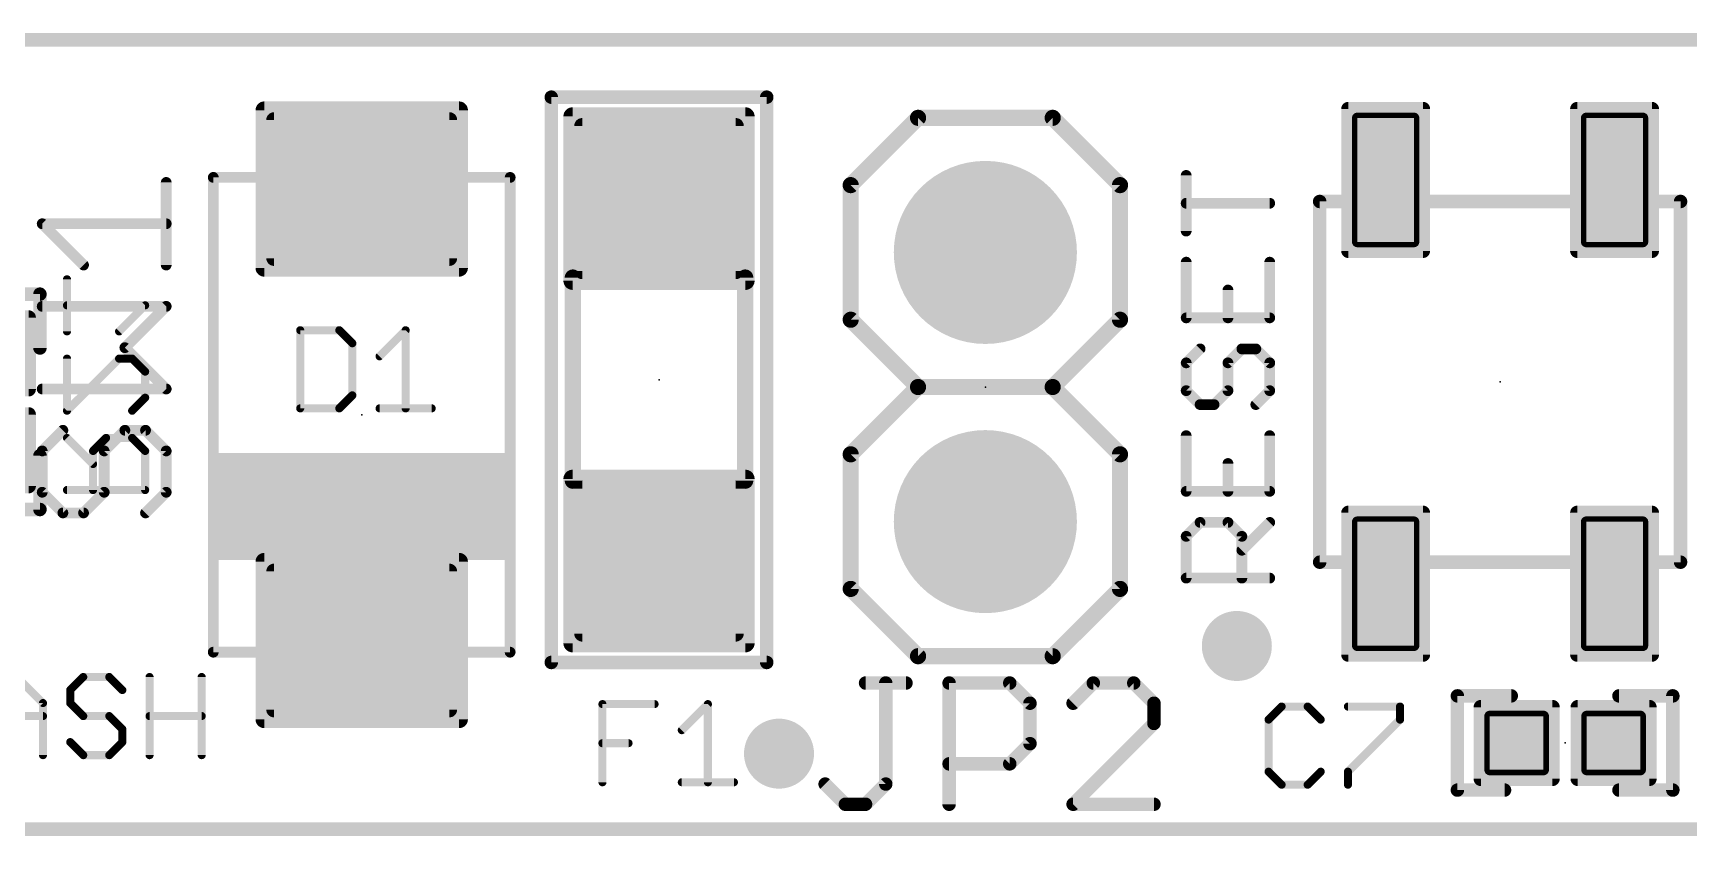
# Model space of a CAD drawing. Extents: x -35.6 to 35.6, y -20.1 to 20.1.
# Drawn here: x -15.3 to 0.32, y 7.89 to 15.46 of the extents above; entities that cross this region are included whole.
import ezdxf

# ---------------------------------------------------------------- set-up
doc = ezdxf.new("R2010")
doc.units = 0
for name, color, linetype in [('17', 82, 'CONTINUOUS'), ('18', 82, 'CONTINUOUS'), ('20', 7, 'CONTINUOUS'), ('21', 253, 'CONTINUOUS'), ('22', 253, 'CONTINUOUS'), ('23', 7, 'CONTINUOUS'), ('25', 253, 'CONTINUOUS'), ('26', 253, 'CONTINUOUS'), ('29', 253, 'CONTINUOUS'), ('30', 253, 'CONTINUOUS'), ('31', 253, 'CONTINUOUS'), ('51', 253, 'CONTINUOUS')]:
    doc.layers.add(name, color=color, linetype=linetype)

# ---------------------------------------------------------------- blocks, each defined once
blk = doc.blocks.new('RECT130048X130048R17')
at = {"const_width": 0.0691}
blk.add_lwpolyline([(0.3719, -0.3373), (0.3719, 0.3373, 0.4142), (0.3373, 0.3719), (-0.3373, 0.3719, 0.4142), (-0.3719, 0.3373), (-0.3719, -0.3373, 0.4142), (-0.3373, -0.3719), (0.3373, -0.3719, 0.4142)], format="xyb", close=True, dxfattribs=at)
blk.add_solid([(-0.3546, -0.3546), (0.3546, -0.3546), (-0.3546, 0.3546), (0.3546, 0.3546)])
blk = doc.blocks.new('RECT97536X97536R17')
at = {"const_width": 0.0518}
blk.add_lwpolyline([(0.2789, -0.253), (0.2789, 0.253, 0.4142), (0.253, 0.2789), (-0.253, 0.2789, 0.4142), (-0.2789, 0.253), (-0.2789, -0.253, 0.4142), (-0.253, -0.2789), (0.253, -0.2789, 0.4142)], format="xyb", close=True, dxfattribs=at)
blk.add_solid([(-0.2659, -0.2659), (0.2659, -0.2659), (-0.2659, 0.2659), (0.2659, 0.2659)])
blk = doc.blocks.new('RECT')
blk.add_solid([(-0.5, -0.5), (0.5, -0.5), (-0.5, 0.5), (0.5, 0.5)])
blk = doc.blocks.new('RECT264512X320512R10')
at = {"const_width": 0.0827}
blk.add_lwpolyline([(0.7853, -0.9189), (0.7853, 0.9189, 0.4142), (0.7439, 0.9603), (-0.7439, 0.9603, 0.4142), (-0.7853, 0.9189), (-0.7853, -0.9189, 0.4142), (-0.7439, -0.9603), (0.7439, -0.9603, 0.4142)], format="xyb", close=True, dxfattribs=at)
blk.add_solid([(-0.7646, -0.9396), (0.7646, -0.9396), (-0.7646, 0.9396), (0.7646, 0.9396)])
blk = doc.blocks.new('RECT232000X288000R10')
at = {"const_width": 0.0725}
blk.add_lwpolyline([(0.6888, -0.8275), (0.6888, 0.8275, 0.4142), (0.6525, 0.8638), (-0.6525, 0.8638, 0.4142), (-0.6888, 0.8275), (-0.6888, -0.8275, 0.4142), (-0.6525, -0.8638), (0.6525, -0.8638, 0.4142)], format="xyb", close=True, dxfattribs=at)
blk.add_solid([(-0.6706, -0.8456), (0.6706, -0.8456), (-0.6706, 0.8456), (0.6706, 0.8456)])
blk = doc.blocks.new('RECT275712X288512R10')
at = {"const_width": 0.0862}
blk.add_lwpolyline([(0.8185, -0.8154), (0.8185, 0.8154, 0.4142), (0.7754, 0.8585), (-0.7754, 0.8585, 0.4142), (-0.8185, 0.8154), (-0.8185, -0.8154, 0.4142), (-0.7754, -0.8585), (0.7754, -0.8585, 0.4142)], format="xyb", close=True, dxfattribs=at)
blk.add_solid([(-0.797, -0.837), (0.797, -0.837), (-0.797, 0.837), (0.797, 0.837)])
blk = doc.blocks.new('RECT243200X256000R10')
at = {"const_width": 0.076}
blk.add_lwpolyline([(0.722, -0.724), (0.722, 0.724, 0.4142), (0.684, 0.762), (-0.684, 0.762, 0.4142), (-0.722, 0.724), (-0.722, -0.724, 0.4142), (-0.684, -0.762), (0.684, -0.762, 0.4142)], format="xyb", close=True, dxfattribs=at)
blk.add_solid([(-0.703, -0.743), (0.703, -0.743), (-0.703, 0.743), (0.703, 0.743)])
blk = doc.blocks.new('ROUNDP')
at = {"const_width": 0.5}
blk.add_lwpolyline([(0, -0.25, 1), (0, 0.25, 1), (0, -0.25)], format="xyb", dxfattribs=at)
blk = doc.blocks.new('RECT235712X134112R16')
at = {"const_width": 0.067}
blk.add_lwpolyline([(0.7031, -0.352), (0.7031, 0.352, 0.4142), (0.6695, 0.3856), (-0.6695, 0.3856, 0.4142), (-0.7031, 0.352), (-0.7031, -0.352, 0.4142), (-0.6695, -0.3856), (0.6695, -0.3856, 0.4142)], format="xyb", close=True, dxfattribs=at)
blk.add_solid([(-0.6863, -0.3688), (0.6863, -0.3688), (-0.6863, 0.3688), (0.6863, 0.3688)])
blk = doc.blocks.new('RECT203200X101600R16')
at = {"const_width": 0.0508}
blk.add_lwpolyline([(0.6096, -0.2667), (0.6096, 0.2667, 0.4142), (0.5842, 0.2921), (-0.5842, 0.2921, 0.4142), (-0.6096, 0.2667), (-0.6096, -0.2667, 0.4142), (-0.5842, -0.2921), (0.5842, -0.2921, 0.4142)], format="xyb", close=True, dxfattribs=at)
blk.add_solid([(-0.5969, -0.2794), (0.5969, -0.2794), (-0.5969, 0.2794), (0.5969, 0.2794)])
blk = doc.blocks.new('ROUNDV')
at = {"const_width": 0.5}
blk.add_lwpolyline([(0, -0.25, 1), (0, 0.25, 1), (0, -0.25)], format="xyb", dxfattribs=at)

msp = doc.modelspace()

# ---------------------------------------------------------------- linework, layer by layer
at = {"layer": '20', "const_width": 0.127}
msp.add_lwpolyline([(-27, 15.4), (27, 15.4)], dxfattribs=at)
at = {"layer": '21'}
for points, const_width in [([(-10.3822, 14.859, 1), (-10.4458, 14.859)], 0.0635), ([(-10.414, 14.8908, 1), (-10.414, 14.8272)], 0.0635), ([(-8.3502, 14.859, 1), (-8.4138, 14.859)], 0.0635), ([(-8.382, 14.8272, 1), (-8.382, 14.8908)], 0.0635), ([(-6.955, 14.7021, 1), (-6.955, 14.6259)], 0.0762), ([(-6.9281, 14.6371, 1), (-6.9819, 14.6909)], 0.0762), ([(-5.6581, 14.6909, 1), (-5.7119, 14.6371)], 0.0762), ([(-5.685, 14.6259, 1), (-5.685, 14.7021)], 0.0762), ([(-13.602, 14.1274, 1), (-13.602, 14.0766)], 0.0508), ([(-13.5766, 14.102, 1), (-13.6274, 14.102)], 0.0508), ([(-10.7766, 14.102, 1), (-10.8274, 14.102)], 0.0508), ([(-10.802, 14.0766, 1), (-10.802, 14.1274)], 0.0508), ([(-7.5519, 14.029, 1), (-7.6281, 14.029)], 0.0762), ([(-7.6169, 14.0559, 1), (-7.5631, 14.0021)], 0.0762), ([(-5.0119, 14.029, 1), (-5.0881, 14.029)], 0.0762), ([(-5.0769, 14.0021, 1), (-5.0231, 14.0559)], 0.0762), ([(-3.1351, 13.8748, 1), (-3.1987, 13.8748)], 0.0635), ([(-3.1669, 13.9066, 1), (-3.1669, 13.843)], 0.0635), ([(0.2685, 13.8748, 1), (0.205, 13.8748)], 0.0635), ([(0.2367, 13.843, 1), (0.2367, 13.9066)], 0.0635), ([(-7.5631, 12.7859, 1), (-7.6169, 12.7321)], 0.0762), ([(-5.0231, 12.7321, 1), (-5.0769, 12.7859)], 0.0762), ([(-7.6281, 12.759, 1), (-7.5519, 12.759)], 0.0762), ([(-5.0881, 12.759, 1), (-5.0119, 12.759)], 0.0762), ([(-6.955, 12.1621, 1), (-6.955, 12.0859)], 0.0762), ([(-6.9281, 12.0971, 1), (-6.9819, 12.1509)], 0.0762), ([(-6.9819, 12.0971, 1), (-6.9281, 12.1509)], 0.0762), ([(-5.6581, 12.1509, 1), (-5.7119, 12.0971)], 0.0762), ([(-5.7119, 12.1509, 1), (-5.6581, 12.0971)], 0.0762), ([(-5.685, 12.0859, 1), (-5.685, 12.1621)], 0.0762), ([(-7.5519, 11.489, 1), (-7.6281, 11.489)], 0.0762), ([(-5.0119, 11.489, 1), (-5.0881, 11.489)], 0.0762), ([(-7.6169, 11.5159, 1), (-7.5631, 11.4621)], 0.0762), ([(-5.0769, 11.4621, 1), (-5.0231, 11.5159)], 0.0762), ([(-3.1669, 10.503, 1), (-3.1669, 10.4394)], 0.0635), ([(-3.1987, 10.4712, 1), (-3.1351, 10.4712)], 0.0635), ([(0.205, 10.4712, 1), (0.2685, 10.4712)], 0.0635), ([(0.2367, 10.4394, 1), (0.2367, 10.503)], 0.0635), ([(-7.6281, 10.219, 1), (-7.5519, 10.219)], 0.0762), ([(-7.5631, 10.2459, 1), (-7.6169, 10.1921)], 0.0762), ([(-5.0881, 10.219, 1), (-5.0119, 10.219)], 0.0762), ([(-5.0231, 10.1921, 1), (-5.0769, 10.2459)], 0.0762), ([(-13.602, 9.6474, 1), (-13.602, 9.5966)], 0.0508), ([(-13.6274, 9.622, 1), (-13.5766, 9.622)], 0.0508), ([(-10.8274, 9.622, 1), (-10.7766, 9.622)], 0.0508), ([(-10.802, 9.5966, 1), (-10.802, 9.6474)], 0.0508), ([(-10.414, 9.5568, 1), (-10.414, 9.4932)], 0.0635), ([(-10.4458, 9.525, 1), (-10.3822, 9.525)], 0.0635), ([(-8.4138, 9.525, 1), (-8.3502, 9.525)], 0.0635), ([(-8.382, 9.4932, 1), (-8.382, 9.5568)], 0.0635), ([(-6.955, 9.6221, 1), (-6.955, 9.5459)], 0.0762), ([(-6.9819, 9.5571, 1), (-6.9281, 9.6109)], 0.0762), ([(-5.7119, 9.6109, 1), (-5.6581, 9.5571)], 0.0762), ([(-5.685, 9.5459, 1), (-5.685, 9.6221)], 0.0762), ([(-14.8284, 9.4067, 1), (-14.8284, 9.3686)], 0.0381), ([(-14.8149, 9.3742, 1), (-14.8419, 9.4011)], 0.0381), ([(-14.5692, 9.4011, 1), (-14.5961, 9.3742)], 0.0381), ([(-14.5826, 9.3686, 1), (-14.5826, 9.4067)], 0.0381), ([(-14.1838, 9.3876, 1), (-14.2219, 9.3876)], 0.0381), ([(-13.6923, 9.3876, 1), (-13.7304, 9.3876)], 0.0381), ([(-14.9322, 9.2648, 1), (-14.9703, 9.2648)], 0.0381), ([(-14.9647, 9.2782, 1), (-14.9378, 9.2513)], 0.0381), ([(-14.4732, 9.2513, 1), (-14.4463, 9.2782)], 0.0381), ([(-1.868, 9.2415, 1), (-1.868, 9.1779)], 0.0635), ([(-1.8363, 9.2097, 1), (-1.8998, 9.2097)], 0.0635), ([(-1.36, 9.1779, 1), (-1.36, 9.2415)], 0.0635), ([(-0.344, 9.2415, 1), (-0.344, 9.1779)], 0.0635), ([(0.1958, 9.2097, 1), (0.1323, 9.2097)], 0.0635), ([(0.164, 9.1779, 1), (0.164, 9.2415)], 0.0635), ([(-15.1891, 9.1419, 1), (-15.2272, 9.1419)], 0.0381), ([(-15.2217, 9.1284, 1), (-15.1947, 9.1554)], 0.0381), ([(-14.9378, 9.1554, 1), (-14.9647, 9.1284)], 0.0381), ([(-14.9703, 9.1419, 1), (-14.9322, 9.1419)], 0.0381), ([(-15.2082, 9, 1), (-15.2082, 9.0381)], 0.0381), ([(-14.8284, 9.0381, 1), (-14.8284, 9)], 0.0381), ([(-14.8419, 9.0055, 1), (-14.8149, 9.0325)], 0.0381), ([(-14.5692, 9.0325, 1), (-14.5961, 9.0055)], 0.0381), ([(-14.5826, 9, 1), (-14.5826, 9.0381)], 0.0381), ([(-14.4407, 8.8961, 1), (-14.4788, 8.8961)], 0.0381), ([(-14.4732, 8.8827, 1), (-14.4463, 8.9096)], 0.0381), ([(-14.2028, 9.0381, 1), (-14.2028, 9)], 0.0381), ([(-13.7114, 9, 1), (-13.7114, 9.0381)], 0.0381), ([(-14.9378, 8.7867, 1), (-14.9647, 8.7598)], 0.0381), ([(-14.4788, 8.7733, 1), (-14.4407, 8.7733)], 0.0381), ([(-14.4463, 8.7598, 1), (-14.4732, 8.7867)], 0.0381), ([(-15.2272, 8.6504, 1), (-15.1891, 8.6504)], 0.0381), ([(-14.8284, 8.6695, 1), (-14.8284, 8.6314)], 0.0381), ([(-14.8419, 8.6369, 1), (-14.8149, 8.6639)], 0.0381), ([(-14.5961, 8.6639, 1), (-14.5692, 8.6369)], 0.0381), ([(-14.5826, 8.6314, 1), (-14.5826, 8.6695)], 0.0381), ([(-14.2219, 8.6504, 1), (-14.1838, 8.6504)], 0.0381), ([(-13.7304, 8.6504, 1), (-13.6923, 8.6504)], 0.0381), ([(-1.868, 8.3525, 1), (-1.868, 8.2889)], 0.0635), ([(-1.8998, 8.3207, 1), (-1.8363, 8.3207)], 0.0635), ([(-1.4235, 8.2889, 1), (-1.4235, 8.3525)], 0.0635), ([(-0.344, 8.3525, 1), (-0.344, 8.2889)], 0.0635), ([(0.1323, 8.3207, 1), (0.1958, 8.3207)], 0.0635), ([(0.164, 8.2889, 1), (0.164, 8.3525)], 0.0635)]:
    msp.add_lwpolyline(points, format="xyb", dxfattribs=dict(at, const_width=const_width))
for points, const_width in [([(-10.414, 9.525), (-10.414, 14.859)], 0.127), ([(-10.414, 14.859), (-8.382, 14.859)], 0.127), ([(-8.382, 14.859), (-8.382, 9.525)], 0.127), ([(-6.955, 14.664), (-7.59, 14.029)], 0.1524), ([(-5.685, 14.664), (-6.955, 14.664)], 0.1524), ([(-5.05, 14.029), (-5.685, 14.664)], 0.1524), ([(-13.602, 14.102), (-10.802, 14.102)], 0.1016), ([(-13.602, 9.622), (-13.602, 14.102)], 0.1016), ([(-10.802, 14.102), (-10.802, 9.622)], 0.1016), ([(-7.59, 12.759), (-7.59, 14.029)], 0.1524), ([(-5.05, 14.029), (-5.05, 12.759)], 0.1524), ([(-3.1669, 10.4712), (-3.1669, 13.8748)], 0.127), ([(-3.1669, 13.8748), (0.2367, 13.8748)], 0.127), ([(0.2367, 13.8748), (0.2367, 10.4712)], 0.127), ([(-6.955, 12.124), (-7.59, 12.759)], 0.1524), ([(-5.05, 12.759), (-5.685, 12.124)], 0.1524), ([(-7.59, 11.489), (-6.955, 12.124)], 0.1524), ([(-5.685, 12.124), (-6.955, 12.124)], 0.1524), ([(-5.685, 12.124), (-5.05, 11.489)], 0.1524), ([(-7.59, 10.219), (-7.59, 11.489)], 0.1524), ([(-5.05, 11.489), (-5.05, 10.219)], 0.1524), ([(0.2367, 10.4712), (-3.1669, 10.4712)], 0.127), ([(-6.955, 9.584), (-7.59, 10.219)], 0.1524), ([(-5.05, 10.219), (-5.685, 9.584)], 0.1524), ([(-10.802, 9.622), (-13.602, 9.622)], 0.1016), ([(-8.382, 9.525), (-10.414, 9.525)], 0.127), ([(-5.685, 9.584), (-6.955, 9.584)], 0.1524), ([(-15.4539, 9.3876), (-15.2082, 9.1419)], 0.0762), ([(-14.8284, 9.3876), (-14.9513, 9.2648)], 0.0762), ([(-14.5826, 9.3876), (-14.8284, 9.3876)], 0.0762), ([(-14.4598, 9.2648), (-14.5826, 9.3876)], 0.0762), ([(-14.2028, 8.6504), (-14.2028, 9.3876)], 0.0762), ([(-13.7114, 9.3876), (-13.7114, 8.6504)], 0.0762), ([(-14.9513, 9.2648), (-14.9513, 9.1419)], 0.0762), ([(-1.36, 9.2097), (-1.868, 9.2097)], 0.127), ([(-1.868, 9.2097), (-1.868, 8.3207)], 0.127), ([(-0.344, 9.2097), (0.164, 9.2097)], 0.127), ([(0.164, 9.2097), (0.164, 8.3207)], 0.127), ([(-15.2082, 9.1419), (-15.2082, 8.6504)], 0.0762), ([(-14.9513, 9.1419), (-14.8284, 9.019)], 0.0762), ([(-15.6997, 9.019), (-15.2082, 9.019)], 0.0762), ([(-14.8284, 9.019), (-14.5826, 9.019)], 0.0762), ([(-14.5826, 9.019), (-14.4598, 8.8961)], 0.0762), ([(-14.4598, 8.8961), (-14.4598, 8.7733)], 0.0762), ([(-14.2028, 9.019), (-13.7114, 9.019)], 0.0762), ([(-14.8284, 8.6504), (-14.9513, 8.7733)], 0.0762), ([(-14.4598, 8.7733), (-14.5826, 8.6504)], 0.0762), ([(-14.5826, 8.6504), (-14.8284, 8.6504)], 0.0762), ([(-1.868, 8.3207), (-1.4235, 8.3207)], 0.127), ([(0.164, 8.3207), (-0.344, 8.3207)], 0.127), ([(-17.278, 7.952), (21.8, 7.952)], 0.127)]:
    msp.add_lwpolyline(points, dxfattribs=dict(at, const_width=const_width))
at = {"layer": '22', "const_width": 0.127}
for points in [[(-16.1258, 13.0003), (-15.2368, 13.0003)], [(-15.2368, 13.0003), (-15.2368, 12.4923)], [(-15.2368, 11.4763), (-15.2368, 10.9683)], [(-15.2368, 10.9683), (-16.1258, 10.9683)]]:
    msp.add_lwpolyline(points, dxfattribs=at)
at = {"layer": '22', "const_width": 0.0635}
for points in [[(-15.205, 13.0003, 1), (-15.2686, 13.0003)], [(-15.2368, 12.9686, 1), (-15.2368, 13.0321)], [(-15.2686, 12.4923, 1), (-15.205, 12.4923)], [(-15.205, 11.4763, 1), (-15.2686, 11.4763)], [(-15.2686, 10.9683, 1), (-15.205, 10.9683)], [(-15.2368, 10.9366, 1), (-15.2368, 11.0001)]]:
    msp.add_lwpolyline(points, format="xyb", dxfattribs=at)
at = {"layer": '23'}
for p in [(-9.398, 12.192), (-6.32, 12.124), (-1.4651, 12.173), (-12.202, 11.862), (-0.852, 8.7652)]:
    msp.add_point(p, dxfattribs=at)
at = {"layer": '25'}
for points, const_width in [([(-14.046, 13.2749), (-14.046, 14.0545)], 0.1016), ([(-4.426, 13.5953), (-4.426, 14.1207)], 0.1016), ([(-3.6379, 13.858), (-4.426, 13.858)], 0.1016), ([(-14.8256, 13.2749), (-15.2154, 13.6647)], 0.1016), ([(-15.2154, 13.6647), (-14.046, 13.6647)], 0.1016), ([(-4.426, 13.3021), (-4.426, 12.7767)], 0.1016), ([(-3.6379, 12.7767), (-3.6379, 13.3021)], 0.1016), ([(-4.0319, 12.7767), (-4.0319, 13.0394)], 0.1016), ([(-14.046, 12.8851), (-15.2154, 12.8851)], 0.1016), ([(-14.4358, 12.4953), (-14.046, 12.8851)], 0.1016), ([(-4.426, 12.7767), (-3.6379, 12.7767)], 0.1016), ([(-12.7819, 12.6598), (-12.7819, 11.9226)], 0.0762), ([(-12.4133, 12.6598), (-12.7819, 12.6598)], 0.0762), ([(-12.2904, 12.537), (-12.4133, 12.6598)], 0.0762), ([(-12.0335, 12.4141), (-11.7878, 12.6598)], 0.0762), ([(-11.7878, 12.6598), (-11.7878, 11.9226)], 0.0762), ([(-14.046, 12.1055), (-14.4358, 12.4953)], 0.1016), ([(-12.2904, 12.0455), (-12.2904, 12.537)], 0.0762), ([(-4.2946, 12.4835), (-4.426, 12.3522)], 0.1016), ([(-4.0319, 12.3522), (-3.9006, 12.4835)], 0.1016), ([(-3.9006, 12.4835), (-3.7692, 12.4835)], 0.1016), ([(-3.7692, 12.4835), (-3.6379, 12.3522)], 0.1016), ([(-4.426, 12.3522), (-4.426, 12.0895)], 0.1016), ([(-4.0319, 12.0895), (-4.0319, 12.3522)], 0.1016), ([(-3.6379, 12.3522), (-3.6379, 12.0895)], 0.1016), ([(-15.2154, 12.1055), (-14.046, 12.1055)], 0.1016), ([(-12.4133, 11.9226), (-12.2904, 12.0455)], 0.0762), ([(-4.426, 12.0895), (-4.2946, 11.9582)], 0.1016), ([(-4.1633, 11.9582), (-4.0319, 12.0895)], 0.1016), ([(-3.6379, 12.0895), (-3.7692, 11.9582)], 0.1016), ([(-12.7819, 11.9226), (-12.4133, 11.9226)], 0.0762), ([(-12.0335, 11.9226), (-11.542, 11.9226)], 0.0762), ([(-4.2946, 11.9582), (-4.1633, 11.9582)], 0.1016), ([(-15.0205, 11.7157), (-15.2154, 11.5208)], 0.1016), ([(-14.6307, 11.5208), (-14.4358, 11.7157)], 0.1016), ([(-14.4358, 11.7157), (-14.2409, 11.7157)], 0.1016), ([(-14.2409, 11.7157), (-14.046, 11.5208)], 0.1016), ([(-4.426, 11.665), (-4.426, 11.1396)], 0.1016), ([(-3.6379, 11.1396), (-3.6379, 11.665)], 0.1016), ([(-15.2154, 11.5208), (-15.2154, 11.131)], 0.1016), ([(-14.6307, 11.131), (-14.6307, 11.5208)], 0.1016), ([(-14.046, 11.5208), (-14.046, 11.131)], 0.1016), ([(-4.0319, 11.1396), (-4.0319, 11.4023)], 0.1016), ([(-15.2154, 11.131), (-15.0205, 10.9361)], 0.1016), ([(-14.8256, 10.9361), (-14.6307, 11.131)], 0.1016), ([(-14.046, 11.131), (-14.2409, 10.9361)], 0.1016), ([(-4.426, 11.1396), (-3.6379, 11.1396)], 0.1016), ([(-15.0205, 10.9361), (-14.8256, 10.9361)], 0.1016), ([(-4.426, 10.715), (-4.2946, 10.8464)], 0.1016), ([(-4.2946, 10.8464), (-4.0319, 10.8464)], 0.1016), ([(-4.0319, 10.8464), (-3.9006, 10.715)], 0.1016), ([(-3.9006, 10.5837), (-3.6379, 10.8464)], 0.1016), ([(-4.426, 10.321), (-4.426, 10.715)], 0.1016), ([(-3.9006, 10.715), (-3.9006, 10.321)], 0.1016), ([(-3.6379, 10.321), (-4.426, 10.321)], 0.1016), ([(-7.45, 9.331), (-7.0687, 9.331)], 0.127), ([(-7.2593, 8.3777), (-7.2593, 9.331)], 0.127), ([(-6.6619, 8.187), (-6.6619, 9.331)], 0.127), ([(-6.6619, 9.331), (-6.0899, 9.331)], 0.127), ([(-6.0899, 9.331), (-5.8993, 9.1403)], 0.127), ([(-5.3018, 9.331), (-5.4925, 9.1403)], 0.127), ([(-4.9205, 9.331), (-5.3018, 9.331)], 0.127), ([(-4.7299, 9.1403), (-4.9205, 9.331)], 0.127), ([(-9.9314, 8.3947), (-9.9314, 9.1319)], 0.0762), ([(-9.9314, 9.1319), (-9.4399, 9.1319)], 0.0762), ([(-9.183, 8.8862), (-8.9372, 9.1319)], 0.0762), ([(-8.9372, 9.1319), (-8.9372, 8.3947)], 0.0762), ([(-5.8993, 9.1403), (-5.8993, 8.759)], 0.127), ([(-4.7299, 8.9497), (-4.7299, 9.1403)], 0.127), ([(-3.5259, 9.1087), (-3.6487, 8.9859)], 0.0762), ([(-3.2801, 9.1087), (-3.5259, 9.1087)], 0.0762), ([(-3.1572, 8.9859), (-3.2801, 9.1087)], 0.0762), ([(-2.9003, 9.1087), (-2.4088, 9.1087)], 0.0762), ([(-2.4088, 9.1087), (-2.4088, 8.9859)], 0.0762), ([(-5.4925, 8.187), (-4.7299, 8.9497)], 0.127), ([(-3.6487, 8.9859), (-3.6487, 8.4944)], 0.0762), ([(-2.4088, 8.9859), (-2.9003, 8.4944)], 0.0762), ([(-9.9314, 8.7633), (-9.6857, 8.7633)], 0.0762), ([(-5.8993, 8.759), (-6.0899, 8.5683)], 0.127), ([(-6.0899, 8.5683), (-6.6619, 8.5683)], 0.127), ([(-7.8313, 8.3777), (-7.6406, 8.187)], 0.127), ([(-7.45, 8.187), (-7.2593, 8.3777)], 0.127), ([(-3.6487, 8.4944), (-3.5259, 8.3715)], 0.0762), ([(-3.2801, 8.3715), (-3.1572, 8.4944)], 0.0762), ([(-2.9003, 8.4944), (-2.9003, 8.3715)], 0.0762), ([(-9.183, 8.3947), (-8.6915, 8.3947)], 0.0762), ([(-3.5259, 8.3715), (-3.2801, 8.3715)], 0.0762), ([(-7.6406, 8.187), (-7.45, 8.187)], 0.127), ([(-4.7299, 8.187), (-5.4925, 8.187)], 0.127)]:
    msp.add_lwpolyline(points, dxfattribs=dict(at, const_width=const_width))
for points, const_width in [([(-14.0206, 14.0545, 1), (-14.0714, 14.0545)], 0.0508), ([(-4.4006, 14.1207, 1), (-4.4514, 14.1207)], 0.0508), ([(-4.426, 13.8834, 1), (-4.426, 13.8326)], 0.0508), ([(-3.6379, 13.8326, 1), (-3.6379, 13.8834)], 0.0508), ([(-15.1974, 13.6827, 1), (-15.2334, 13.6467)], 0.0508), ([(-15.2154, 13.6901, 1), (-15.2154, 13.6393)], 0.0508), ([(-14.046, 13.6393, 1), (-14.046, 13.6901)], 0.0508), ([(-4.4514, 13.5953, 1), (-4.4006, 13.5953)], 0.0508), ([(-14.8436, 13.2569, 1), (-14.8076, 13.2929)], 0.0508), ([(-14.0714, 13.2749, 1), (-14.0206, 13.2749)], 0.0508), ([(-4.4006, 13.3021, 1), (-4.4514, 13.3021)], 0.0508), ([(-3.6125, 13.3021, 1), (-3.6633, 13.3021)], 0.0508), ([(-4.0065, 13.0394, 1), (-4.0573, 13.0394)], 0.0508), ([(-15.2154, 12.9105, 1), (-15.2154, 12.8597)], 0.0508), ([(-14.028, 12.8671, 1), (-14.064, 12.9031)], 0.0508), ([(-14.046, 12.8597, 1), (-14.046, 12.9105)], 0.0508), ([(-4.426, 12.8021, 1), (-4.426, 12.7513)], 0.0508), ([(-3.6379, 12.7513, 1), (-3.6379, 12.8021)], 0.0508), ([(-12.7629, 12.6598, 1), (-12.801, 12.6598)], 0.0381), ([(-12.7819, 12.6789, 1), (-12.7819, 12.6408)], 0.0381), ([(-12.3998, 12.6733, 1), (-12.4268, 12.6464)], 0.0381), ([(-12.4133, 12.6408, 1), (-12.4133, 12.6789)], 0.0381), ([(-11.7687, 12.6598, 1), (-11.8068, 12.6598)], 0.0381), ([(-11.7743, 12.6464, 1), (-11.8012, 12.6733)], 0.0381), ([(-4.4514, 12.7767, 1), (-4.4006, 12.7767)], 0.0508), ([(-4.0573, 12.7767, 1), (-4.0065, 12.7767)], 0.0508), ([(-3.6633, 12.7767, 1), (-3.6125, 12.7767)], 0.0508), ([(-14.4178, 12.5133, 1), (-14.4538, 12.4773)], 0.0508), ([(-14.4538, 12.5133, 1), (-14.4178, 12.4773)], 0.0508), ([(-12.2714, 12.537, 1), (-12.3095, 12.537)], 0.0381), ([(-12.3039, 12.5235, 1), (-12.277, 12.5504)], 0.0381), ([(-4.2767, 12.4656, 1), (-4.3126, 12.5015)], 0.0508), ([(-3.9006, 12.5089, 1), (-3.9006, 12.4581)], 0.0508), ([(-3.8826, 12.4656, 1), (-3.9186, 12.5015)], 0.0508), ([(-3.7513, 12.5015, 1), (-3.7872, 12.4656)], 0.0508), ([(-3.7692, 12.4581, 1), (-3.7692, 12.5089)], 0.0508), ([(-12.047, 12.4276, 1), (-12.02, 12.4006)], 0.0381), ([(-4.4006, 12.3522, 1), (-4.4514, 12.3522)], 0.0508), ([(-4.4439, 12.3702, 1), (-4.408, 12.3342)], 0.0508), ([(-4.0499, 12.3702, 1), (-4.014, 12.3342)], 0.0508), ([(-4.0065, 12.3522, 1), (-4.0573, 12.3522)], 0.0508), ([(-3.6125, 12.3522, 1), (-3.6633, 12.3522)], 0.0508), ([(-3.6559, 12.3342, 1), (-3.6199, 12.3702)], 0.0508), ([(-15.2154, 12.1309, 1), (-15.2154, 12.0801)], 0.0508), ([(-14.064, 12.0875, 1), (-14.028, 12.1235)], 0.0508), ([(-14.046, 12.0801, 1), (-14.046, 12.1309)], 0.0508), ([(-12.3095, 12.0455, 1), (-12.2714, 12.0455)], 0.0381), ([(-12.277, 12.032, 1), (-12.3039, 12.0589)], 0.0381), ([(-4.408, 12.1075, 1), (-4.4439, 12.0715)], 0.0508), ([(-4.4514, 12.0895, 1), (-4.4006, 12.0895)], 0.0508), ([(-4.0573, 12.0895, 1), (-4.0065, 12.0895)], 0.0508), ([(-4.014, 12.0715, 1), (-4.0499, 12.1075)], 0.0508), ([(-3.6633, 12.0895, 1), (-3.6125, 12.0895)], 0.0508), ([(-3.6199, 12.0715, 1), (-3.6559, 12.1075)], 0.0508), ([(-12.801, 11.9226, 1), (-12.7629, 11.9226)], 0.0381), ([(-12.7819, 11.9417, 1), (-12.7819, 11.9036)], 0.0381), ([(-12.4268, 11.9361, 1), (-12.3998, 11.9091)], 0.0381), ([(-12.4133, 11.9036, 1), (-12.4133, 11.9417)], 0.0381), ([(-12.0335, 11.9417, 1), (-12.0335, 11.9036)], 0.0381), ([(-11.8068, 11.9226, 1), (-11.7687, 11.9226)], 0.0381), ([(-11.542, 11.9036, 1), (-11.542, 11.9417)], 0.0381), ([(-4.2946, 11.9836, 1), (-4.2946, 11.9328)], 0.0508), ([(-4.3126, 11.9402, 1), (-4.2767, 11.9761)], 0.0508), ([(-4.1812, 11.9761, 1), (-4.1453, 11.9402)], 0.0508), ([(-4.1633, 11.9328, 1), (-4.1633, 11.9836)], 0.0508), ([(-3.7872, 11.9761, 1), (-3.7513, 11.9402)], 0.0508), ([(-15.0025, 11.6977, 1), (-15.0385, 11.7337)], 0.0508), ([(-14.4358, 11.7411, 1), (-14.4358, 11.6903)], 0.0508), ([(-14.4178, 11.6977, 1), (-14.4538, 11.7337)], 0.0508), ([(-14.2229, 11.7337, 1), (-14.2589, 11.6977)], 0.0508), ([(-14.2409, 11.6903, 1), (-14.2409, 11.7411)], 0.0508), ([(-4.4006, 11.665, 1), (-4.4514, 11.665)], 0.0508), ([(-3.6125, 11.665, 1), (-3.6633, 11.665)], 0.0508), ([(-15.2334, 11.5388, 1), (-15.1974, 11.5028)], 0.0508), ([(-15.19, 11.5208, 1), (-15.2408, 11.5208)], 0.0508), ([(-14.6487, 11.5388, 1), (-14.6127, 11.5028)], 0.0508), ([(-14.6053, 11.5208, 1), (-14.6561, 11.5208)], 0.0508), ([(-14.0206, 11.5208, 1), (-14.0714, 11.5208)], 0.0508), ([(-14.064, 11.5028, 1), (-14.028, 11.5388)], 0.0508), ([(-4.0065, 11.4023, 1), (-4.0573, 11.4023)], 0.0508), ([(-15.1974, 11.149, 1), (-15.2334, 11.113)], 0.0508), ([(-15.2408, 11.131, 1), (-15.19, 11.131)], 0.0508), ([(-14.6561, 11.131, 1), (-14.6053, 11.131)], 0.0508), ([(-14.6127, 11.113, 1), (-14.6487, 11.149)], 0.0508), ([(-14.0714, 11.131, 1), (-14.0206, 11.131)], 0.0508), ([(-14.028, 11.113, 1), (-14.064, 11.149)], 0.0508), ([(-4.426, 11.165, 1), (-4.426, 11.1142)], 0.0508), ([(-4.4514, 11.1396, 1), (-4.4006, 11.1396)], 0.0508), ([(-4.0573, 11.1396, 1), (-4.0065, 11.1396)], 0.0508), ([(-3.6633, 11.1396, 1), (-3.6125, 11.1396)], 0.0508), ([(-3.6379, 11.1142, 1), (-3.6379, 11.165)], 0.0508), ([(-15.0205, 10.9615, 1), (-15.0205, 10.9107)], 0.0508), ([(-15.0385, 10.9181, 1), (-15.0025, 10.9541)], 0.0508), ([(-14.8436, 10.9541, 1), (-14.8076, 10.9181)], 0.0508), ([(-14.8256, 10.9107, 1), (-14.8256, 10.9615)], 0.0508), ([(-14.2589, 10.9541, 1), (-14.2229, 10.9181)], 0.0508), ([(-4.2946, 10.8718, 1), (-4.2946, 10.821)], 0.0508), ([(-4.2767, 10.8284, 1), (-4.3126, 10.8643)], 0.0508), ([(-4.014, 10.8643, 1), (-4.0499, 10.8284)], 0.0508), ([(-4.0319, 10.821, 1), (-4.0319, 10.8718)], 0.0508), ([(-3.6199, 10.8284, 1), (-3.6559, 10.8643)], 0.0508), ([(-4.4006, 10.715, 1), (-4.4514, 10.715)], 0.0508), ([(-4.4439, 10.733, 1), (-4.408, 10.6971)], 0.0508), ([(-3.9186, 10.6017, 1), (-3.8826, 10.5657)], 0.0508), ([(-3.8752, 10.715, 1), (-3.926, 10.715)], 0.0508), ([(-3.9186, 10.6971, 1), (-3.8826, 10.733)], 0.0508), ([(-4.426, 10.3464, 1), (-4.426, 10.2956)], 0.0508), ([(-4.4514, 10.321, 1), (-4.4006, 10.321)], 0.0508), ([(-3.926, 10.321, 1), (-3.8752, 10.321)], 0.0508), ([(-3.6379, 10.2956, 1), (-3.6379, 10.3464)], 0.0508), ([(-7.45, 9.3627, 1), (-7.45, 9.2992)], 0.0635), ([(-7.2276, 9.331, 1), (-7.2911, 9.331)], 0.0635), ([(-7.0687, 9.2992, 1), (-7.0687, 9.3627)], 0.0635), ([(-6.6302, 9.331, 1), (-6.6937, 9.331)], 0.0635), ([(-6.6619, 9.3627, 1), (-6.6619, 9.2992)], 0.0635), ([(-6.0675, 9.3534, 1), (-6.1124, 9.3085)], 0.0635), ([(-6.0899, 9.2992, 1), (-6.0899, 9.3627)], 0.0635), ([(-5.3018, 9.3627, 1), (-5.3018, 9.2992)], 0.0635), ([(-5.2794, 9.3085, 1), (-5.3243, 9.3534)], 0.0635), ([(-4.8981, 9.3534, 1), (-4.943, 9.3085)], 0.0635), ([(-4.9205, 9.2992, 1), (-4.9205, 9.3627)], 0.0635), ([(-9.9123, 9.1319, 1), (-9.9505, 9.1319)], 0.0381), ([(-9.9314, 9.151, 1), (-9.9314, 9.1129)], 0.0381), ([(-9.4399, 9.1129, 1), (-9.4399, 9.151)], 0.0381), ([(-8.9182, 9.1319, 1), (-8.9563, 9.1319)], 0.0381), ([(-8.9238, 9.1185, 1), (-8.9507, 9.1454)], 0.0381), ([(-5.8675, 9.1403, 1), (-5.931, 9.1403)], 0.0635), ([(-5.9217, 9.1179, 1), (-5.8768, 9.1628)], 0.0635), ([(-5.515, 9.1628, 1), (-5.4701, 9.1179)], 0.0635), ([(-4.6981, 9.1403, 1), (-4.7616, 9.1403)], 0.0635), ([(-4.7523, 9.1179, 1), (-4.7074, 9.1628)], 0.0635), ([(-3.5259, 9.1278, 1), (-3.5259, 9.0897)], 0.0381), ([(-3.5124, 9.0953, 1), (-3.5393, 9.1222)], 0.0381), ([(-3.2666, 9.1222, 1), (-3.2936, 9.0953)], 0.0381), ([(-3.2801, 9.0897, 1), (-3.2801, 9.1278)], 0.0381), ([(-2.9003, 9.1278, 1), (-2.9003, 9.0897)], 0.0381), ([(-2.3898, 9.1087, 1), (-2.4279, 9.1087)], 0.0381), ([(-2.4088, 9.0897, 1), (-2.4088, 9.1278)], 0.0381), ([(-9.1965, 8.8997, 1), (-9.1695, 8.8727)], 0.0381), ([(-4.7616, 8.9497, 1), (-4.6981, 8.9497)], 0.0635), ([(-4.7074, 8.9272, 1), (-4.7523, 8.9721)], 0.0635), ([(-3.6297, 8.9859, 1), (-3.6678, 8.9859)], 0.0381), ([(-3.6622, 8.9993, 1), (-3.6353, 8.9724)], 0.0381), ([(-3.1707, 8.9724, 1), (-3.1438, 8.9993)], 0.0381), ([(-2.4279, 8.9859, 1), (-2.3898, 8.9859)], 0.0381), ([(-2.3954, 8.9724, 1), (-2.4223, 8.9993)], 0.0381), ([(-9.9314, 8.7824, 1), (-9.9314, 8.7443)], 0.0381), ([(-9.6857, 8.7443, 1), (-9.6857, 8.7824)], 0.0381), ([(-5.931, 8.759, 1), (-5.8675, 8.759)], 0.0635), ([(-5.8768, 8.7365, 1), (-5.9217, 8.7814)], 0.0635), ([(-6.6619, 8.6001, 1), (-6.6619, 8.5366)], 0.0635), ([(-6.1124, 8.5908, 1), (-6.0675, 8.5459)], 0.0635), ([(-6.0899, 8.5366, 1), (-6.0899, 8.6001)], 0.0635), ([(-7.8088, 8.4001, 1), (-7.8538, 8.3552)], 0.0635), ([(-7.2369, 8.3552, 1), (-7.2818, 8.4001)], 0.0635), ([(-3.6678, 8.4944, 1), (-3.6297, 8.4944)], 0.0381), ([(-3.6353, 8.5078, 1), (-3.6622, 8.4809)], 0.0381), ([(-3.1438, 8.4809, 1), (-3.1707, 8.5078)], 0.0381), ([(-2.8813, 8.4944, 1), (-2.9194, 8.4944)], 0.0381), ([(-2.9138, 8.5078, 1), (-2.8868, 8.4809)], 0.0381), ([(-9.9505, 8.3947, 1), (-9.9123, 8.3947)], 0.0381), ([(-9.183, 8.4138, 1), (-9.183, 8.3757)], 0.0381), ([(-8.9563, 8.3947, 1), (-8.9182, 8.3947)], 0.0381), ([(-8.6915, 8.3757, 1), (-8.6915, 8.4138)], 0.0381), ([(-7.2911, 8.3777, 1), (-7.2276, 8.3777)], 0.0635), ([(-3.5259, 8.3906, 1), (-3.5259, 8.3525)], 0.0381), ([(-3.5393, 8.358, 1), (-3.5124, 8.385)], 0.0381), ([(-3.2936, 8.385, 1), (-3.2666, 8.358)], 0.0381), ([(-3.2801, 8.3525, 1), (-3.2801, 8.3906)], 0.0381), ([(-2.9194, 8.3715, 1), (-2.8813, 8.3715)], 0.0381), ([(-7.6406, 8.2188, 1), (-7.6406, 8.1553)], 0.0635), ([(-7.6631, 8.1645, 1), (-7.6182, 8.2095)], 0.0635), ([(-7.4724, 8.2095, 1), (-7.4275, 8.1645)], 0.0635), ([(-7.45, 8.1553, 1), (-7.45, 8.2188)], 0.0635), ([(-6.6937, 8.187, 1), (-6.6302, 8.187)], 0.0635), ([(-5.515, 8.2095, 1), (-5.4701, 8.1645)], 0.0635), ([(-5.4925, 8.2188, 1), (-5.4925, 8.1553)], 0.0635), ([(-4.7299, 8.1553, 1), (-4.7299, 8.2188)], 0.0635)]:
    msp.add_lwpolyline(points, format="xyb", dxfattribs=dict(at, const_width=const_width))
at = {"layer": '26', "const_width": 0.0762}
for points in [[(-14.9817, 12.6488), (-14.9817, 13.1403)], [(-14.2445, 12.8946), (-14.9817, 12.8946)], [(-14.4902, 12.6488), (-14.2445, 12.8946)], [(-14.9817, 12.3919), (-14.9817, 11.9004)], [(-14.9817, 11.9004), (-14.4902, 12.3919)], [(-14.4902, 12.3919), (-14.3673, 12.3919)], [(-14.3673, 12.3919), (-14.2445, 12.269)], [(-14.2445, 12.269), (-14.2445, 12.0233)], [(-14.2445, 12.0233), (-14.3673, 11.9004)], [(-14.736, 11.3977), (-14.9817, 11.6435)], [(-14.6131, 11.6435), (-14.736, 11.5206)], [(-14.736, 11.5206), (-14.736, 11.152)], [(-14.3673, 11.6435), (-14.6131, 11.6435)], [(-14.2445, 11.5206), (-14.3673, 11.6435)], [(-14.2445, 11.152), (-14.2445, 11.5206)], [(-14.9817, 11.152), (-14.2445, 11.152)]]:
    msp.add_lwpolyline(points, dxfattribs=at)
at = {"layer": '26', "const_width": 0.0381}
for points in [[(-14.9627, 13.1403, 1), (-15.0008, 13.1403)], [(-14.9817, 12.9136, 1), (-14.9817, 12.8755)], [(-14.231, 12.8811, 1), (-14.2579, 12.908)], [(-14.2445, 12.8755, 1), (-14.2445, 12.9136)], [(-15.0008, 12.6488, 1), (-14.9627, 12.6488)], [(-14.5037, 12.6623, 1), (-14.4767, 12.6354)], [(-14.9627, 12.3919, 1), (-15.0008, 12.3919)], [(-14.4902, 12.411, 1), (-14.4902, 12.3729)], [(-14.4767, 12.3784, 1), (-14.5037, 12.4054)], [(-14.3539, 12.4054, 1), (-14.3808, 12.3784)], [(-14.3673, 12.3729, 1), (-14.3673, 12.411)], [(-14.2254, 12.269, 1), (-14.2635, 12.269)], [(-14.2579, 12.2556, 1), (-14.231, 12.2825)], [(-14.2635, 12.0233, 1), (-14.2254, 12.0233)], [(-14.231, 12.0098, 1), (-14.2579, 12.0368)], [(-14.9952, 11.9139, 1), (-14.9682, 11.8869)], [(-15.0008, 11.9004, 1), (-14.9627, 11.9004)], [(-14.3808, 11.9139, 1), (-14.3539, 11.8869)], [(-14.9682, 11.657, 1), (-14.9952, 11.63)], [(-14.7169, 11.5206, 1), (-14.755, 11.5206)], [(-14.6131, 11.6625, 1), (-14.6131, 11.6244)], [(-14.5996, 11.63, 1), (-14.6266, 11.657)], [(-14.3539, 11.657, 1), (-14.3808, 11.63)], [(-14.3673, 11.6244, 1), (-14.3673, 11.6625)], [(-14.2254, 11.5206, 1), (-14.2635, 11.5206)], [(-14.7494, 11.5341, 1), (-14.7225, 11.5071)], [(-14.7494, 11.3843, 1), (-14.7225, 11.4112)], [(-14.2579, 11.5071, 1), (-14.231, 11.5341)], [(-14.9817, 11.1711, 1), (-14.9817, 11.133)], [(-14.755, 11.152, 1), (-14.7169, 11.152)], [(-14.2635, 11.152, 1), (-14.2254, 11.152)], [(-14.2445, 11.133, 1), (-14.2445, 11.1711)]]:
    msp.add_lwpolyline(points, format="xyb", dxfattribs=at)
at = {"layer": '51', "const_width": 0.1524}
for points in [[(-10.2108, 11.2395), (-10.2108, 13.1572)], [(-8.5852, 11.2395), (-8.5852, 13.1572)]]:
    msp.add_lwpolyline(points, dxfattribs=at)
at = {"layer": '51', "const_width": 0.0762}
for points in [[(-10.1727, 13.1572, 1), (-10.2489, 13.1572)], [(-8.5471, 13.1572, 1), (-8.6233, 13.1572)], [(-10.2489, 11.2395, 1), (-10.1727, 11.2395)], [(-8.6233, 11.2395, 1), (-8.5471, 11.2395)]]:
    msp.add_lwpolyline(points, format="xyb", dxfattribs=at)

# ---------------------------------------------------------------- block references
at = {"layer": '17', "xscale": 1.524, "yscale": 1.524}
for p in [(-6.32, 13.394), (-6.32, 13.394), (-6.32, 10.854), (-6.32, 10.854)]:
    msp.add_blockref('ROUNDP', p, dxfattribs=at)
at = {"layer": '18', "xscale": 0.6604, "yscale": 0.6604}
for p in [(-3.9482, 9.6805), (-8.2662, 8.6645)]:
    msp.add_blockref('ROUNDV', p, dxfattribs=at)
at = {"layer": '29'}
for name, p, rotation in [('RECT264512X320512R10', (-12.202, 13.992), 270), ('RECT275712X288512R10', (-9.398, 13.902), 270), ('RECT235712X134112R16', (-2.5446, 14.078), 270), ('RECT235712X134112R16', (-0.3856, 14.078), 270), ('RECT275712X288512R10', (-9.398, 10.482), 270), ('RECT235712X134112R16', (-2.5446, 10.268), 270), ('RECT235712X134112R16', (-0.3856, 10.268), 270), ('RECT264512X320512R10', (-12.202, 9.732), 90)]:
    msp.add_blockref(name, p, dxfattribs=dict(at, rotation=rotation))
at = {"layer": '29', "xscale": 1.7272, "yscale": 1.7272}
for p in [(-6.32, 13.394), (-6.32, 10.854)]:
    msp.add_blockref('ROUNDP', p, dxfattribs=at)
at = {"layer": '29'}
for p in [(-1.3092, 8.7652), (-0.3948, 8.7652)]:
    msp.add_blockref('RECT130048X130048R17', p, dxfattribs=at)
at = {"layer": '30', "xscale": 1.7272, "yscale": 1.7272}
for p in [(-6.32, 13.394), (-6.32, 10.854)]:
    msp.add_blockref('ROUNDP', p, dxfattribs=at)
at = {"layer": '30', "rotation": 90}
for p in [(-15.6813, 12.4415), (-15.6813, 11.5271)]:
    msp.add_blockref('RECT130048X130048R17', p, dxfattribs=at)
at = {"layer": '31'}
for name, p, rotation in [('RECT232000X288000R10', (-12.202, 13.992), 270), ('RECT203200X101600R16', (-2.5446, 14.078), 270), ('RECT203200X101600R16', (-0.3856, 14.078), 270), ('RECT243200X256000R10', (-9.398, 13.902), 270), ('RECT243200X256000R10', (-9.398, 10.482), 270), ('RECT203200X101600R16', (-2.5446, 10.268), 270), ('RECT203200X101600R16', (-0.3856, 10.268), 270), ('RECT232000X288000R10', (-12.202, 9.732), 90)]:
    msp.add_blockref(name, p, dxfattribs=dict(at, rotation=rotation))
for p in [(-1.3092, 8.7652), (-0.3948, 8.7652)]:
    msp.add_blockref('RECT97536X97536R17', p, dxfattribs=at)
at = {"layer": '51'}
for p, xscale, yscale, rotation in [((-9.398, 13.5128), 0.7366, 1.7526, 270), ((-6.32, 13.394), 0.508, 0.508, 270), ((-12.202, 10.997), 1.01, 2.8, 90), ((-9.398, 10.8712), 0.7366, 1.7526, 270), ((-6.32, 10.854), 0.508, 0.508, 270)]:
    msp.add_blockref('RECT', p, dxfattribs=dict(at, xscale=xscale, yscale=yscale, rotation=rotation))

doc.saveas('drawing.dxf')
